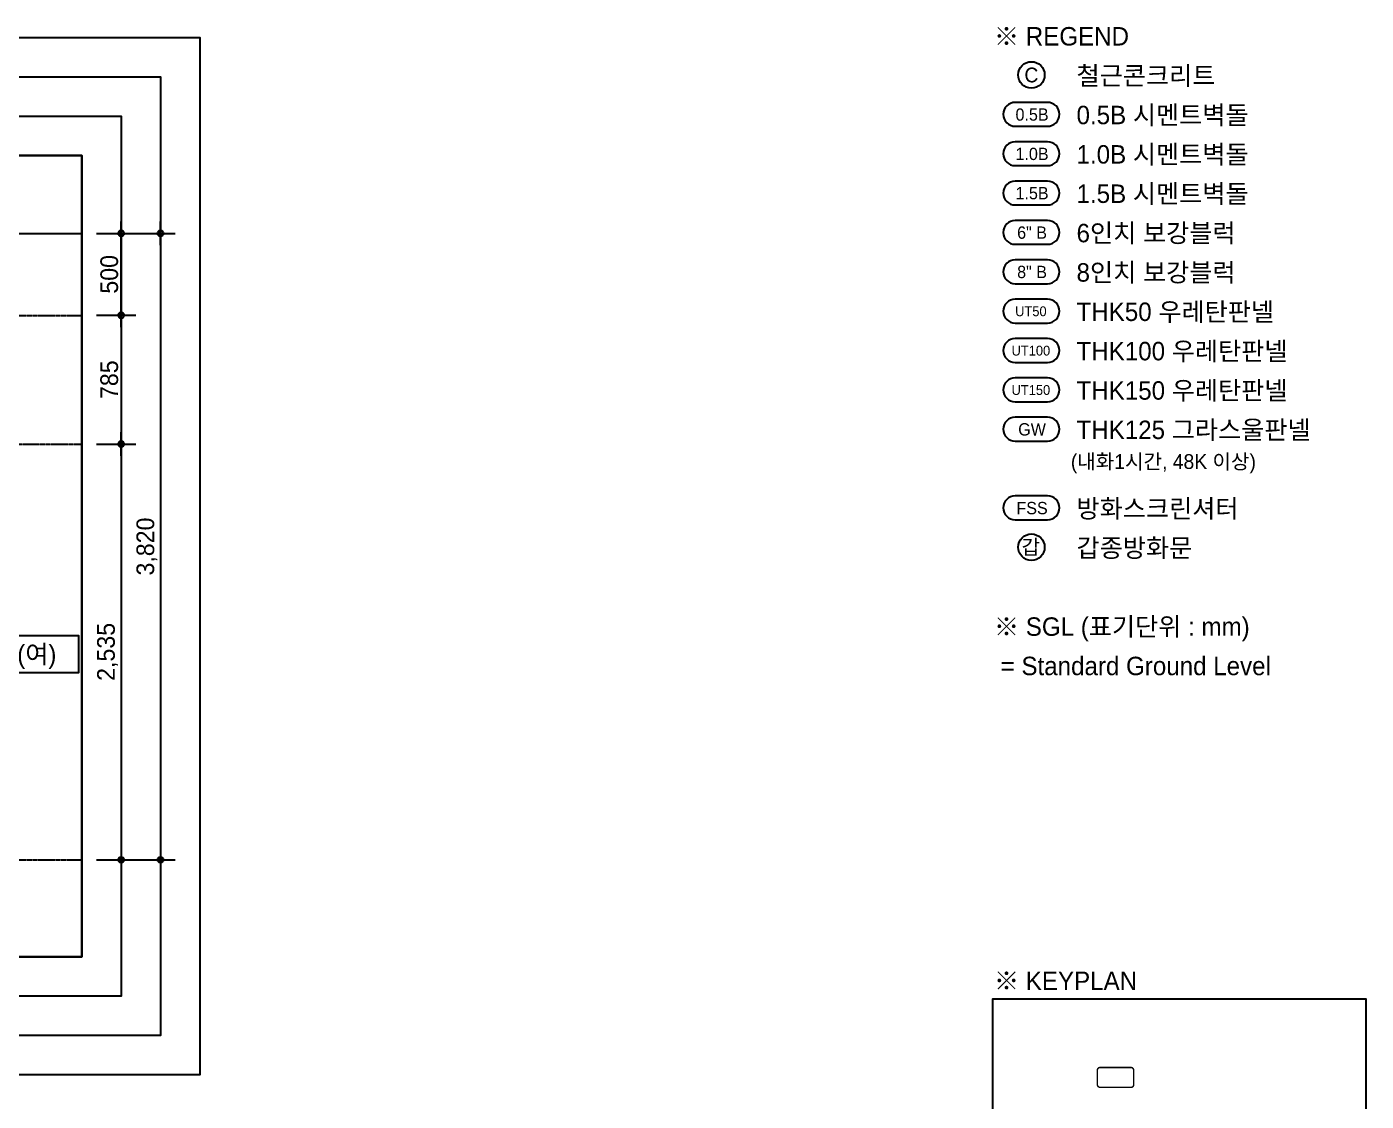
# Model space of a CAD drawing. Header units: millimetres. Extents: x 555 to 100215, y 750 to 17024.
# Drawn here: x 16445 to 24615, y 10027 to 16579 of the extents above; entities that cross this region are included whole.
import ezdxf
from ezdxf.enums import TextEntityAlignment as Align
from ezdxf.xclip import XClip

# ---------------------------------------------------------------- set-up
doc = ezdxf.new("R2010")
doc.units = ezdxf.units.MM
doc.header["$XCLIPFRAME"] = 2
doc.set_wipeout_variables(frame=1)
doc.linetypes.add('CEN', pattern=[35, 30, -2, 1, -2])
doc.linetypes.add('사무실2종$0$ACAD_ISO04W100', pattern=[30, 24, -3, 0, -3])
for name, color, linetype in [('$ZCDB_AUDIT_GENERATED_600D18', 7, 'Continuous'), ('4A.TEC CEN', 1, 'CEN'), ('4A.TEC CEN 보조1', 14, 'CEN'), ('4A.TEC TEXT', 7, 'Continuous'), ('4A.TEC TEXT 2', 3, 'Continuous'), ('4A.TEC 심볼', 7, 'Continuous')]:
    doc.layers.add(name, color=color, linetype=linetype)
doc.layers.add('DEFPOINT', color=135, linetype='Continuous', plot=False)
doc.styles.add('나눔고딕', font='')
doc.styles.add('돋움', font='')
doc.styles.add('돋음체', font='')
doc.styles.get('나눔고딕').set_extended_font_data('Dotum')
doc.styles.get('돋움').set_extended_font_data('Dotum')
doc.styles.get('돋음체').set_extended_font_data('Dotum')
doc.dimstyles.new('DIM_600(외부치수)', dxfattribs={"dimscale": 400, "dimtxt": 3.3, "dimasz": 1, "dimexe": 2, "dimexo": 2, "dimgap": 1, "dimtad": 1, "dimdec": 0, "dimdsep": 46, "dimlunit": 6, "dimtxsty": '나눔고딕', "dimblk1": 'DIMDOT', "dimblk2": 'DIMDOT', "dimsah": 1, "dimcen": 2.5, "dimdle": 1.5, "dimclrd": 8, "dimclre": 8, "dimclrt": 3, "dimadec": 0, "dimazin": 0, "dimtfac": 1, "dimtdec": 0, "dimtix": 1, "dimtmove": 2, "dimatfit": 3, "dimldrblk": 'DIMDOT', "dimfxl": 1, "dimtvp": 1, "dimtolj": 1, "dimtzin": 0, "dimarcsym": 0})

# ---------------------------------------------------------------- blocks, each defined once
blk = doc.blocks.new('DIMDOT')
at = {"color": 0}
blk.add_line((-2, 0), (2, 0), dxfattribs=at)
for radius in [0.5, 0.25]:
    blk.add_circle((0, 0), radius, dxfattribs=at)
blk = doc.blocks.new('*D43')
at = {"layer": '$ZCDB_AUDIT_GENERATED_600D18', "color": 8, "lineweight": -2, "transparency": 16777216}
for p, q in [((16870.1, 14034.4), (17110.1, 14034.4)), ((17020.1, 13998.4), (17020.1, 11535.4)), ((16870.1, 11499.4), (17110.1, 11499.4))]:
    blk.add_line(p, q, dxfattribs=at)
at = {"layer": 'Defpoints', "color": 0, "transparency": 16777216}
for p in [(16780.1, 14034.4), (16780.1, 11499.4), (17020.1, 11499.4)]:
    blk.add_point(p, dxfattribs=at)
at = {"layer": '$ZCDB_AUDIT_GENERATED_600D18', "color": 8, "lineweight": -2, "transparency": 16777216, "xscale": 36, "yscale": 36, "zscale": 36}
for p, rotation in [((17020.1, 14034.4), 90), ((17020.1, 11499.4), 270)]:
    blk.add_blockref('DIMDOT', p, dxfattribs=dict(at, rotation=rotation))
at = {"layer": '$ZCDB_AUDIT_GENERATED_600D18', "color": 3, "transparency": 16777216, "insert": (16937.7, 12766.9), "char_height": 108, "attachment_point": 5, "rotation": 90, "style": '나눔고딕'}
blk.add_mtext('\\A1;2,535', dxfattribs=at)
blk = doc.blocks.new('*D44')
at = {"layer": '$ZCDB_AUDIT_GENERATED_600D18', "color": 8, "lineweight": -2, "transparency": 16777216}
for p, q in [((16870.1, 15319.4), (17350.1, 15319.4)), ((17260.1, 15283.4), (17260.1, 11535.4)), ((16870.1, 11499.4), (17350.1, 11499.4))]:
    blk.add_line(p, q, dxfattribs=at)
at = {"layer": 'Defpoints', "color": 0, "transparency": 16777216}
for p in [(16780.1, 15319.4, 1267.9), (16780.1, 11499.4, 2208.1), (17260.1, 11499.4)]:
    blk.add_point(p, dxfattribs=at)
at = {"layer": '$ZCDB_AUDIT_GENERATED_600D18', "color": 8, "lineweight": -2, "transparency": 16777216, "xscale": 36, "yscale": 36, "zscale": 36}
for p, rotation in [((17260.1, 15319.4), 90), ((17260.1, 11499.4), 270)]:
    blk.add_blockref('DIMDOT', p, dxfattribs=dict(at, rotation=rotation))
at = {"layer": '$ZCDB_AUDIT_GENERATED_600D18', "color": 3, "transparency": 16777216, "insert": (17177.7, 13409.4), "char_height": 108, "attachment_point": 5, "rotation": 90, "style": '나눔고딕'}
blk.add_mtext('\\A1;3,820', dxfattribs=at)
blk = doc.blocks.new('*D45')
at = {"layer": '$ZCDB_AUDIT_GENERATED_600D18', "color": 8, "lineweight": -2, "transparency": 16777216}
for p, q in [((16870.1, 15319.4), (17110.1, 15319.4)), ((17020.1, 14855.4), (17020.1, 15283.4)), ((16870.1, 14819.4), (17110.1, 14819.4))]:
    blk.add_line(p, q, dxfattribs=at)
at = {"layer": 'Defpoints', "color": 0, "transparency": 16777216}
for p in [(16780.1, 15319.4), (17020.1, 15319.4), (16780.1, 14819.4)]:
    blk.add_point(p, dxfattribs=at)
at = {"layer": '$ZCDB_AUDIT_GENERATED_600D18', "color": 8, "lineweight": -2, "transparency": 16777216, "xscale": 36, "yscale": 36, "zscale": 36}
for p, rotation in [((17020.1, 15319.4), 90), ((17020.1, 14819.4), 270)]:
    blk.add_blockref('DIMDOT', p, dxfattribs=dict(at, rotation=rotation))
at = {"layer": '$ZCDB_AUDIT_GENERATED_600D18', "color": 3, "transparency": 16777216, "insert": (16948.1, 15069.4), "char_height": 108, "attachment_point": 5, "rotation": 90, "style": '나눔고딕'}
blk.add_mtext('\\A1;500', dxfattribs=at)
blk = doc.blocks.new('dwgFD3B')
at = {"layer": '4A.TEC CEN', "color": 250, "ltscale": 500}
blk.add_line((49194.51, -92936.83, -3333.33), (358000, -92936.83, -3333.33), dxfattribs=at)
blk = doc.blocks.new('*D78')
at = {"layer": '$ZCDB_AUDIT_GENERATED_600D18', "color": 8, "lineweight": -2, "transparency": 16777216}
for p, q in [((16870.1, 14819.4), (17110.1, 14819.4)), ((17020.1, 14783.4), (17020.1, 14070.4)), ((16870.1, 14034.4), (17110.1, 14034.4))]:
    blk.add_line(p, q, dxfattribs=at)
at = {"layer": 'Defpoints', "color": 0, "transparency": 16777216}
for p in [(16780.1, 14819.4), (16780.1, 14034.4), (17020.1, 14034.4)]:
    blk.add_point(p, dxfattribs=at)
at = {"layer": '$ZCDB_AUDIT_GENERATED_600D18', "color": 8, "lineweight": -2, "transparency": 16777216, "xscale": 36, "yscale": 36, "zscale": 36}
for p, rotation in [((17020.1, 14819.4), 90), ((17020.1, 14034.4), 270)]:
    blk.add_blockref('DIMDOT', p, dxfattribs=dict(at, rotation=rotation))
at = {"layer": '$ZCDB_AUDIT_GENERATED_600D18', "color": 3, "transparency": 16777216, "insert": (16948.1, 14426.9), "char_height": 108, "attachment_point": 5, "rotation": 90, "style": '나눔고딕'}
blk.add_mtext('\\A1;785', dxfattribs=at)

msp = doc.modelspace()

# ---------------------------------------------------------------- linework, layer by layer
at = {"layer": '4A.TEC CEN 보조1'}
for p, q in [((6049.86, 14819.37, 1666.67), (16780.14, 14819.37, 1666.67)), ((15614.26, 14034.37, 1666.67), (16780.14, 14034.37, 1666.67)), ((6049.86, 11499.37, 1666.67), (16780.14, 11499.37, 1666.67))]:
    msp.add_line(p, q, dxfattribs=at)
at = {"layer": '4A.TEC 심볼', "elevation": -2000}
for points in [[(22671.32, 16117.91), (22473.79, 16117.91, 1), (22473.79, 15972.47), (22671.32, 15972.47, 1)], [(22671.32, 15877.91), (22473.79, 15877.91, 1), (22473.79, 15732.47), (22671.32, 15732.47, 1)], [(22671.32, 15637.91), (22473.79, 15637.91, 1), (22473.79, 15492.47), (22671.32, 15492.47, 1)], [(22671.32, 15397.91), (22473.79, 15397.91, 1), (22473.79, 15252.47), (22671.32, 15252.47, 1)], [(22671.32, 15157.91), (22473.79, 15157.91, 1), (22473.79, 15012.47), (22671.32, 15012.47, 1)], [(22671.32, 14917.91), (22473.79, 14917.91, 1), (22473.79, 14772.47), (22671.32, 14772.47, 1)], [(22671.32, 14677.91), (22473.79, 14677.91, 1), (22473.79, 14532.47), (22671.32, 14532.47, 1)], [(22671.32, 14437.91), (22473.79, 14437.91, 1), (22473.79, 14292.47), (22671.32, 14292.47, 1)], [(22671.32, 14197.91), (22473.79, 14197.91, 1), (22473.79, 14052.47), (22671.32, 14052.47, 1)], [(22671.32, 13717.91), (22473.79, 13717.91, 1), (22473.79, 13572.47), (22671.32, 13572.47, 1)]]:
    msp.add_lwpolyline(points, format="xyb", close=True, dxfattribs=at)
at = {"layer": '4A.TEC 심볼'}
msp.add_lwpolyline([(15810.38, 12640.65), (16761.36, 12640.65), (16761.36, 12865.65), (15810.38, 12865.65)], close=True, dxfattribs=at)
for centre in [(22572.56, 16285.19, -2000), (22572.56, 13405.19, -2000)]:
    msp.add_circle(centre, 80.8, dxfattribs=at)
at = {"layer": 'DEFPOINT'}
for points in [[(5329.86, 16514.45), (17500.14, 16514.45), (17500.14, 10186.87), (5329.86, 10186.87)], [(5569.86, 16274.45), (17260.14, 16274.45), (17260.14, 10426.87), (5569.86, 10426.87)], [(5809.86, 16034.45), (17020.14, 16034.45), (17020.14, 10666.87), (5809.86, 10666.87)], [(6049.86, 15794.45), (16780.14, 15794.45), (16780.14, 10906.87), (6049.86, 10906.87)]]:
    msp.add_lwpolyline(points, close=True, dxfattribs=at)

# ---------------------------------------------------------------- block references
ref = msp.add_blockref('dwgFD3B', (-164193.36, 108256.2, 0.45))
XClip(ref).set_block_clipping_path([(170243.2242904603, -97349.3263075054), (180973.495341897, -92461.7560903132)])

# ---------------------------------------------------------------- texts
at = {"layer": '4A.TEC TEXT', "style": '돋움'}
for s, p in [('C', (22572.56, 16285.19, -2000)), ('갑', (22568.81, 13406.36, -2000))]:
    msp.add_text(s, height=90, dxfattribs=at).set_placement(p, align=Align.MIDDLE_CENTER)
for s, height, p in [('0.5B', 75, (22576.69, 16044.04, -2000)), ('1.0B', 75, (22576.69, 15804.04, -2000)), ('1.5B', 75, (22576.69, 15564.04, -2000)), ('6" B', 75, (22576.69, 15324.04, -2000)), ('8" B', 75, (22576.69, 15084.04, -2000)), ('UT50', 60, (22569.55, 14844.04, -2000)), ('UT100', 60, (22569.55, 14604.04, -2000)), ('UT150', 60, (22569.55, 14364.04, -2000)), ('GW', 75, (22576.69, 14124.04, -2000)), ('FSS', 75, (22576.69, 13644.04, -2000))]:
    msp.add_text(s, height=height, dxfattribs=at).set_placement(p, align=Align.MIDDLE)
at = {"layer": '4A.TEC TEXT', "color": 3, "style": '돋음체'}
msp.add_text('화장실(여)', height=112.5, dxfattribs=at).set_placement((16294.11, 12753.15), align=Align.MIDDLE_CENTER)
at = {"layer": '4A.TEC TEXT 2', "color": 3, "style": '나눔고딕'}
for s, height, p in [('※ REGEND', 112.5, (22344.15, 16431.12, -2000)), ('철근콘크리트', 112.5, (22848.12, 16191.13, -2000)), ('0.5B 시멘트벽돌', 112.5, (22848.12, 15951.13, -2000)), ('1.0B 시멘트벽돌', 112.5, (22848.12, 15711.13, -2000)), ('1.5B 시멘트벽돌', 112.5, (22848.12, 15471.13, -2000)), ('6인치 보강블럭', 112.5, (22848.12, 15231.13, -2000)), ('8인치 보강블럭', 112.5, (22848.12, 14991.13, -2000)), ('THK50 우레탄판넬', 112.5, (22848.12, 14751.13, -2000)), ('THK100 우레탄판넬', 112.5, (22848.12, 14511.13, -2000)), ('THK150 우레탄판넬', 112.5, (22848.12, 14271.13, -2000)), ('THK125 그라스울판넬', 112.5, (22848.12, 14031.13, -2000)), ('(내화1시간, 48K 이상)', 90, (22813.26, 13855.72, -2000)), ('방화스크린셔터', 112.5, (22848.12, 13551.13, -2000)), ('갑종방화문', 112.5, (22848.12, 13311.13, -2000)), ('※ SGL (표기단위 : mm)', 112.5, (22344.15, 12831.12, -2000)), (' = Standard Ground Level', 112.5, (22344.15, 12591.12, -2000)), ('※ KEYPLAN', 112.5, (22344.15, 10671.12, -2000))]:
    msp.add_text(s, height=height, dxfattribs=at).set_placement(p, align=Align.BOTTOM_LEFT)

# ---------------------------------------------------------------- dimensions: what is measured, and where the dimension line sits
at = {"layer": '$ZCDB_AUDIT_GENERATED_600D18'}
for base, p1, p2, angle, picture, middle in [((17260.14, 11499.37), (16780.14, 15319.37, 1267.91), (16780.14, 11499.37, 2208.09), 90, '*D44', (17177.66, 13409.37)), ((17020.14, 15319.37), (16780.14, 14819.37), (16780.14, 15319.37), 270, '*D45', (16948.06, 15069.37)), ((17020.14, 14034.37), (16780.14, 14819.37), (16780.14, 14034.37), 90, '*D78', (16948.06, 14426.87)), ((17020.14, 11499.37), (16780.14, 14034.37), (16780.14, 11499.37), 90, '*D43', (16937.66, 12766.87))]:
    dim = msp.add_linear_dim(base=base, p1=p1, p2=p2, angle=angle, dimstyle='DIM_600(외부치수)', override={"dimscale": 300, "dimtxt": 0.36, "dimasz": 0.12, "dimexe": 0.3, "dimexo": 0.3, "dimgap": 0.06, "dimdec": 1, "dimblk1": 'DIMDOT', "dimblk2": 'DIMDOT', "dimdle": 0.06}, dxfattribs=at)
    dim.commit()
    dim.dimension.update_dxf_attribs({"geometry": picture, "text_midpoint": middle})

# ---------------------------------------------------------------- wipeouts: each hides what was drawn before it
msp.add_wipeout([(22335, 10650), (24615, 10650), (24615, 8730), (22335, 8730)]).dxf.layer = 'DEFPOINT'

# ---------------------------------------------------------------- next in the draw order: linework, layer by layer
msp.add_lwpolyline([(22335, 8730), (24615, 8730), (24615, 10650), (22335, 10650)], close=True)
at = {"color": 10, "linetype": '사무실2종$0$ACAD_ISO04W100', "ltscale": 3, "const_width": 9}
msp.add_lwpolyline([(22992.63, 10111.03), (23179.04, 10111.03, 0.4142136), (23197.04, 10129.03), (23197.04, 10214.67, 0.4142136), (23179.04, 10232.67), (22992.63, 10232.67, 0.4142136), (22974.63, 10214.67), (22974.63, 10129.03, 0.4142136)], format="xyb", close=True, dxfattribs=at)

doc.saveas('drawing.dxf')
